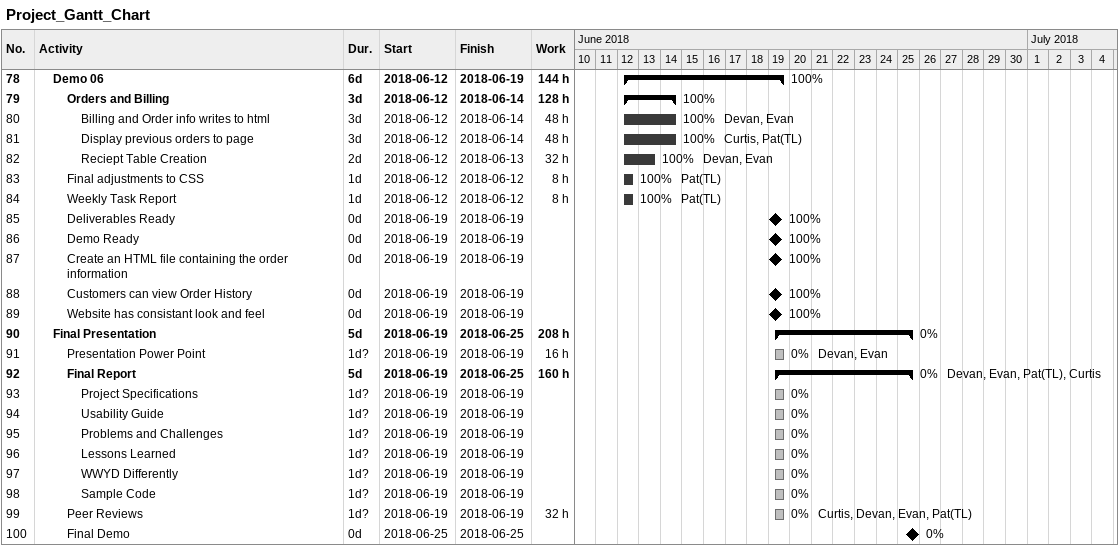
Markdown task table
Project_Gantt_Chart

| ID | Level | Task | Duration | Start | Finish | Resources | % complete | Work (h) |
|---|---|---|---|---|---|---|---|---|
| 78 | 2 | **Demo 06** | 6d | 2018-06-12 | 2018-06-19 |  | 100 | 144 |
| 79 | 3 | **Orders and Billing** | 3d | 2018-06-12 | 2018-06-14 |  | 100 | 128 |
| 80 | 4 | Billing and Order info writes to html | 3d | 2018-06-12 | 2018-06-14 | Devan, Evan | 100 | 48 |
| 81 | 4 | Display previous orders to page | 3d | 2018-06-12 | 2018-06-14 | Curtis, Pat(TL) | 100 | 48 |
| 82 | 4 | Reciept Table Creation | 2d | 2018-06-12 | 2018-06-13 | Devan, Evan | 100 | 32 |
| 83 | 3 | Final adjustments to CSS | 1d | 2018-06-12 | 2018-06-12 | Pat(TL) | 100 | 8 |
| 84 | 3 | Weekly Task Report | 1d | 2018-06-12 | 2018-06-12 | Pat(TL) | 100 | 8 |
| 85 | 3 | Deliverables Ready | 0d | 2018-06-19 | 2018-06-19 |  | 100 |  |
| 86 | 3 | Demo Ready | 0d | 2018-06-19 | 2018-06-19 |  | 100 |  |
| 87 | 3 | Create an HTML file containing the order information | 0d | 2018-06-19 | 2018-06-19 |  | 100 |  |
| 88 | 3 | Customers can view Order History | 0d | 2018-06-19 | 2018-06-19 |  | 100 |  |
| 89 | 3 | Website has consistant look and feel | 0d | 2018-06-19 | 2018-06-19 |  | 100 |  |
| 90 | 2 | **Final Presentation** | 5d | 2018-06-19 | 2018-06-25 |  | 0 | 208 |
| 91 | 3 | Presentation Power Point | 1d? | 2018-06-19 | 2018-06-19 | Devan, Evan | 0 | 16 |
| 92 | 3 | **Final Report** | 5d | 2018-06-19 | 2018-06-25 | Devan, Evan, Pat(TL), Curtis | 0 | 160 |
| 93 | 4 | Project Specifications | 1d? | 2018-06-19 | 2018-06-19 |  | 0 |  |
| 94 | 4 | Usability Guide | 1d? | 2018-06-19 | 2018-06-19 |  | 0 |  |
| 95 | 4 | Problems and Challenges | 1d? | 2018-06-19 | 2018-06-19 |  | 0 |  |
| 96 | 4 | Lessons Learned | 1d? | 2018-06-19 | 2018-06-19 |  | 0 |  |
| 97 | 4 | WWYD Differently | 1d? | 2018-06-19 | 2018-06-19 |  | 0 |  |
| 98 | 4 | Sample Code | 1d? | 2018-06-19 | 2018-06-19 |  | 0 |  |
| 99 | 3 | Peer Reviews | 1d? | 2018-06-19 | 2018-06-19 | Curtis, Devan, Evan, Pat(TL) | 0 | 32 |
| 100 | 3 | Final Demo | 0d | 2018-06-25 | 2018-06-25 |  | 0 |  |
